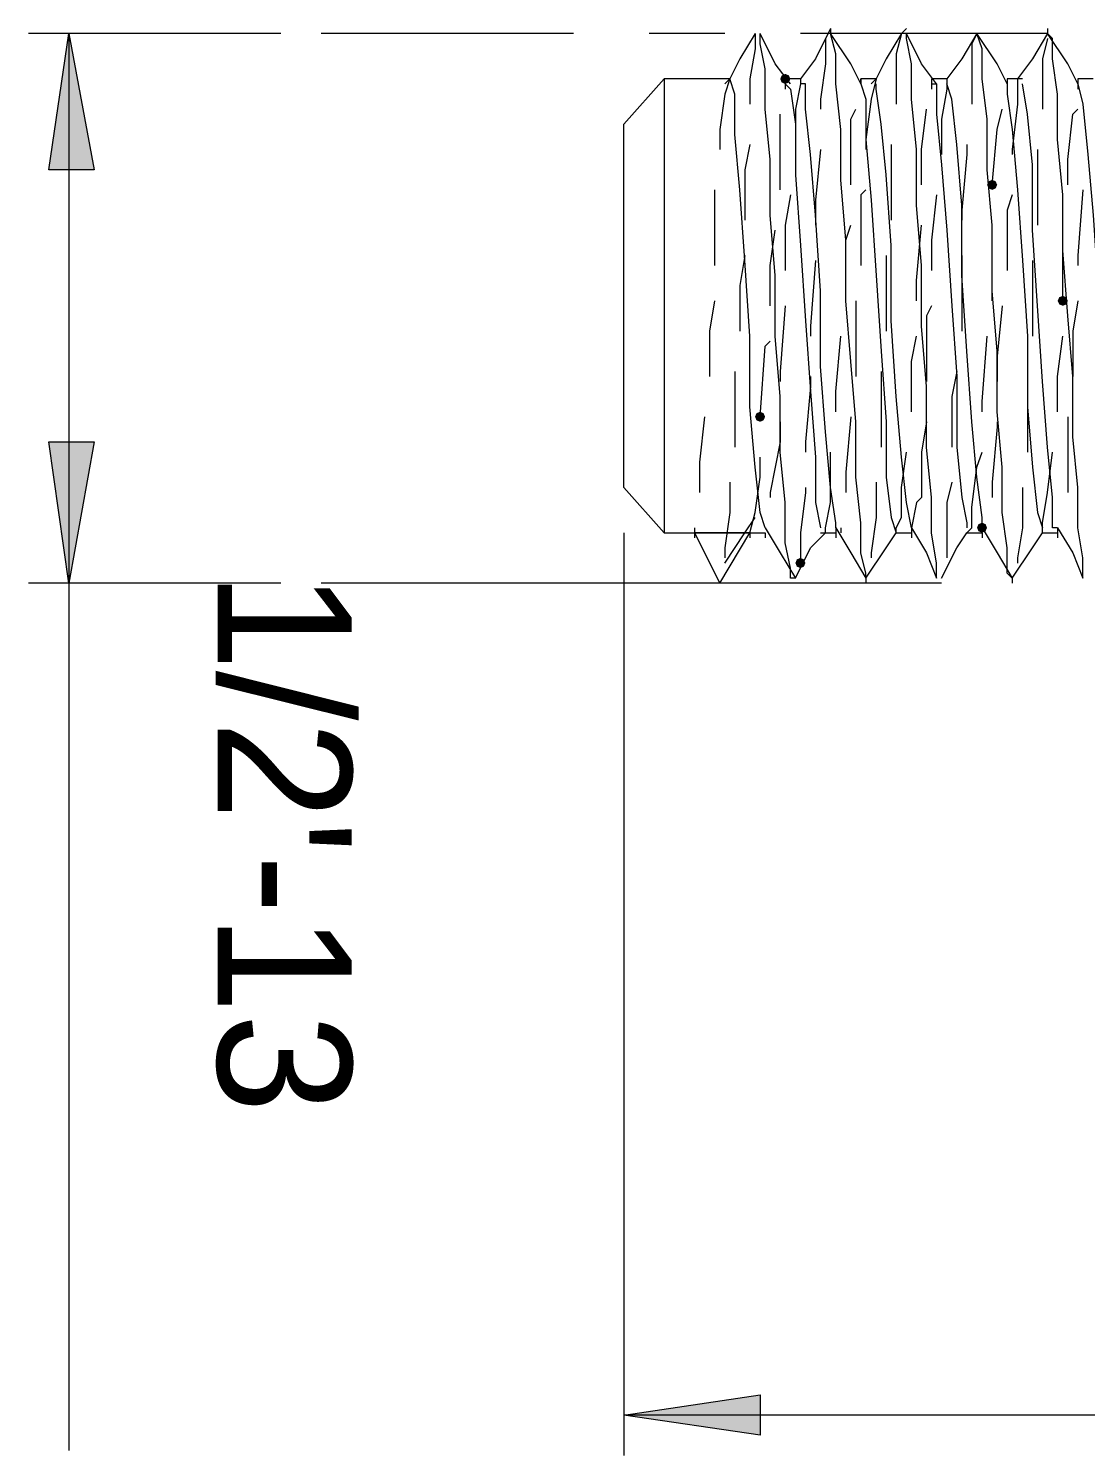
# Model space of a CAD drawing. Header units: millimetres. Extents: x 89051 to 218395, y -330386 to -125649.
# Drawn here: x 100373.6 to 100480.9, y -128544 to -128399.1 of the extents above; entities that cross this region are included whole.
import ezdxf

# ---------------------------------------------------------------- set-up
doc = ezdxf.new("R2010")
doc.units = ezdxf.units.MM
doc.header["$LTSCALE"] = 13
doc.layers.add('C00-00-00', color=7, linetype='Continuous')
doc.layers.add('铁心', color=3, linetype='Continuous', lineweight=0)
doc.styles.get("Standard").update_dxf_attribs({"font": 'gbenor.shx', "bigfont": 'gbcbig.shx'})

msp = doc.modelspace()

# ---------------------------------------------------------------- hatches: boundary and pattern name
at = {"layer": 'C00-00-00'}
h = msp.add_hatch(color=256, dxfattribs=at)
h.dxf.hatch_style = 2
h.paths.add_polyline_path([(100449.88, -128404.19), (100450.03, -128403.83), (100450.39, -128403.68), (100450.76, -128403.83), (100450.91, -128404.19), (100450.76, -128404.55), (100450.39, -128404.7), (100450.03, -128404.55)])
h = msp.add_hatch(color=256, dxfattribs=at)
h.dxf.hatch_style = 2
h.paths.add_polyline_path([(100470.88, -128414.95), (100471.03, -128414.59), (100471.4, -128414.44), (100471.76, -128414.59), (100471.91, -128414.95), (100471.76, -128415.31), (100471.4, -128415.46), (100471.03, -128415.31)])
h = msp.add_hatch(color=256, dxfattribs=at)
h.dxf.hatch_style = 2
h.paths.add_polyline_path([(100478.05, -128426.73), (100478.21, -128426.37), (100478.57, -128426.22), (100478.93, -128426.37), (100479.08, -128426.73), (100478.93, -128427.09), (100478.57, -128427.24), (100478.21, -128427.09)])
h = msp.add_hatch(color=256, dxfattribs=at)
h.dxf.hatch_style = 2
h.paths.add_polyline_path([(100447.32, -128438.51), (100447.47, -128438.15), (100447.83, -128438), (100448.19, -128438.15), (100448.35, -128438.51), (100448.19, -128438.87), (100447.83, -128439.02), (100447.47, -128438.87)])
h = msp.add_hatch(color=256, dxfattribs=at)
h.dxf.hatch_style = 2
h.paths.add_polyline_path([(100469.86, -128449.78), (100470.01, -128449.42), (100470.37, -128449.27), (100470.73, -128449.42), (100470.88, -128449.78), (100470.73, -128450.14), (100470.37, -128450.29), (100470.01, -128450.14)])
h = msp.add_hatch(color=256, dxfattribs=at)
h.dxf.hatch_style = 2
h.paths.add_polyline_path([(100451.42, -128453.37), (100451.57, -128453), (100451.93, -128452.85), (100452.29, -128453), (100452.44, -128453.37), (100452.29, -128453.73), (100451.93, -128453.88), (100451.57, -128453.73)])
at = {"layer": '铁心', "lineweight": 13}
h = msp.add_hatch(color=256, dxfattribs=at)
h.dxf.hatch_style = 2
h.paths.add_polyline_path([(100377.66, -128399.58), (100380.22, -128413.41), (100375.61, -128413.41)])
h = msp.add_hatch(color=256, dxfattribs=at)
h.dxf.hatch_style = 2
h.paths.add_polyline_path([(100377.66, -128455.42), (100375.61, -128441.07), (100380.22, -128441.07)])
h = msp.add_hatch(color=256, dxfattribs=at)
h.dxf.hatch_style = 2
h.paths.add_polyline_path([(100434, -128539.93), (100447.83, -128537.88), (100447.83, -128541.98)])

# ---------------------------------------------------------------- linework, layer by layer
at = {"layer": 'C00-00-00', "lineweight": 15}
for points in [[(100447.32, -128399.58), (100445.78, -128402.14), (100444.76, -128404.19)], [(100447.32, -128399.58), (100447.32, -128401.12)], [(100450.91, -128404.7), (100449.37, -128402.66), (100447.83, -128399.58)], [(100451.42, -128454.9), (100450.91, -128454.9), (100450.91, -128453.88), (100450.39, -128451.32), (100450.39, -128447.22), (100449.88, -128442.1), (100449.88, -128436.46), (100449.37, -128430.32), (100449.37, -128424.17), (100448.86, -128418.02), (100448.86, -128412.39), (100448.35, -128407.27), (100448.35, -128403.17), (100447.83, -128400.61), (100447.83, -128399.58)], [(100455, -128399.07), (100453.47, -128402.14), (100451.93, -128404.19)], [(100454.49, -128400.09), (100454.49, -128402.66)], [(100455, -128399.07), (100455, -128399.58)], [(100458.08, -128404.7), (100457.05, -128402.66), (100455, -128399.58)], [(100458.59, -128454.9), (100458.59, -128454.39), (100458.08, -128452.34), (100458.08, -128449.27), (100457.57, -128444.66), (100457.57, -128439.02), (100457.05, -128432.88), (100456.54, -128426.73), (100456.54, -128420.58), (100456.03, -128414.44), (100456.03, -128409.31), (100455.52, -128404.7), (100455.52, -128401.63), (100455, -128399.58)], [(100462.18, -128399.58), (100460.64, -128402.14), (100459.61, -128404.19)], [(100462.18, -128399.58), (100461.66, -128401.63)], [(100462.69, -128399.07), (100462.18, -128399.58)], [(100465.76, -128404.7), (100464.22, -128402.66), (100462.69, -128399.58)], [(100465.76, -128454.9), (100465.76, -128453.37), (100465.25, -128450.29), (100465.25, -128446.71), (100464.74, -128441.59), (100464.74, -128435.44), (100464.22, -128429.29), (100464.22, -128423.14), (100463.71, -128417), (100463.71, -128411.36), (100463.2, -128406.24), (100463.2, -128402.66), (100462.69, -128400.09), (100462.69, -128399.58)], [(100469.86, -128399.58), (100468.32, -128402.14), (100466.79, -128404.19)], [(100469.86, -128399.58), (100469.35, -128400.61)], [(100472.93, -128404.7), (100471.91, -128402.66), (100469.86, -128399.58)], [(100473.44, -128454.9), (100472.93, -128454.39), (100472.93, -128451.83), (100472.42, -128448.24), (100472.42, -128443.63), (100471.91, -128438), (100471.91, -128431.85), (100471.4, -128425.71), (100471.4, -128419.05), (100470.88, -128413.41), (100470.88, -128408.29), (100470.37, -128404.19), (100470.37, -128401.12), (100469.86, -128399.58)], [(100477.03, -128399.58), (100475.49, -128402.14), (100473.96, -128404.19)], [(100477.03, -128400.09), (100476.52, -128402.14)], [(100477.03, -128399.07), (100477.03, -128399.58)], [(100480.1, -128404.7), (100479.08, -128402.66), (100477.03, -128399.58)], [(100480.62, -128454.9), (100480.62, -128452.85), (100480.1, -128449.78), (100480.1, -128445.68), (100479.59, -128440.56), (100479.59, -128434.41), (100479.08, -128428.27), (100478.57, -128421.61), (100478.57, -128415.97), (100478.05, -128410.34), (100478.05, -128405.73), (100477.54, -128402.14), (100477.54, -128400.09), (100477.03, -128399.58)], [(100447.32, -128401.12), (100446.81, -128404.19)], [(100469.35, -128400.61), (100469.35, -128403.17)], [(100454.49, -128402.66), (100453.98, -128406.24)], [(100461.66, -128401.63), (100461.66, -128404.7)], [(100476.52, -128402.14), (100476.52, -128405.22)], [(100438.1, -128404.19), (100434, -128408.8)], [(100444.76, -128404.19), (100438.1, -128404.19)], [(100438.1, -128404.19), (100438.1, -128405.22), (100438.1, -128406.24), (100438.1, -128408.8), (100438.1, -128411.36), (100438.1, -128414.95), (100438.1, -128418.53), (100438.1, -128423.14), (100438.1, -128427.24)], [(100444.76, -128404.19), (100444.25, -128405.73)], [(100444.76, -128404.19), (100444.25, -128404.7)], [(100448.35, -128449.78), (100447.83, -128448.24), (100447.32, -128443.63), (100446.81, -128437.49), (100446.81, -128430.32), (100446.3, -128422.63), (100445.78, -128415.46), (100445.27, -128409.83), (100445.27, -128405.73), (100444.76, -128404.19)], [(100446.81, -128404.19), (100446.81, -128406.75)], [(100450.39, -128404.19), (100450.39, -128404.7)], [(100451.93, -128404.19), (100450.39, -128404.19)], [(100451.93, -128404.19), (100451.93, -128404.7)], [(100458.08, -128404.7), (100458.08, -128404.19)], [(100458.08, -128404.19), (100458.08, -128404.7)], [(100458.08, -128404.19), (100458.08, -128404.7)], [(100459.61, -128404.19), (100458.08, -128404.19)], [(100459.61, -128404.19), (100459.1, -128406.24)], [(100459.61, -128404.19), (100459.1, -128404.7)], [(100465.25, -128404.19), (100465.25, -128404.7)], [(100466.79, -128404.19), (100465.25, -128404.19)], [(100466.79, -128404.19), (100466.79, -128404.7)], [(100469.35, -128403.17), (100469.35, -128406.75)], [(100472.93, -128404.19), (100472.93, -128404.7)], [(100472.93, -128404.19), (100472.93, -128404.7)], [(100474.47, -128404.19), (100472.93, -128404.19)], [(100473.96, -128404.19), (100473.96, -128404.7)], [(100480.1, -128404.19), (100480.1, -128404.7)], [(100481.64, -128404.19), (100480.1, -128404.19)], [(100444.25, -128405.73), (100443.74, -128409.31)], [(100450.39, -128404.7), (100450.39, -128405.22)], [(100450.39, -128404.7), (100450.91, -128405.22), (100451.42, -128408.8), (100451.42, -128413.92), (100451.93, -128421.1), (100452.44, -128428.78), (100452.96, -128435.95), (100453.47, -128442.61), (100453.47, -128447.22), (100453.98, -128449.78)], [(100451.93, -128404.7), (100451.42, -128407.27)], [(100455.52, -128449.78), (100455.52, -128449.27), (100455, -128445.68), (100454.49, -128440.05), (100453.98, -128433.39), (100453.98, -128425.71), (100453.47, -128418.02), (100452.96, -128411.88), (100452.44, -128407.27), (100452.44, -128404.7), (100451.93, -128404.7)], [(100458.08, -128404.7), (100458.59, -128406.24), (100458.59, -128410.34), (100459.1, -128416.49), (100459.61, -128424.17), (100460.13, -128431.85), (100460.64, -128439.02), (100460.64, -128444.66), (100461.15, -128448.76), (100461.66, -128450.29), (100461.66, -128449.78)], [(100463.2, -128449.78), (100462.69, -128447.22), (100462.18, -128442.61), (100461.66, -128436.46), (100461.15, -128428.78), (100461.15, -128421.1), (100460.64, -128413.92), (100460.13, -128408.8), (100459.61, -128405.22), (100459.61, -128404.7)], [(100461.66, -128404.7), (100461.66, -128406.75)], [(100465.25, -128404.7), (100465.25, -128405.22)], [(100465.25, -128404.7), (100465.76, -128404.7), (100465.76, -128407.78), (100466.27, -128412.9), (100466.79, -128419.56), (100467.3, -128427.24), (100467.81, -128434.41), (100467.81, -128441.59), (100468.32, -128446.71), (100468.83, -128449.27), (100468.83, -128449.78)], [(100466.79, -128405.22), (100466.27, -128408.29)], [(100466.79, -128404.7), (100466.79, -128405.22)], [(100470.37, -128449.78), (100470.37, -128448.76), (100469.86, -128444.66), (100469.35, -128439.02), (100468.83, -128431.85), (100468.32, -128424.17), (100468.32, -128417), (100467.81, -128410.85), (100467.3, -128406.24), (100466.79, -128404.7)], [(100472.93, -128404.7), (100472.93, -128405.73), (100473.44, -128409.31), (100473.96, -128415.46), (100474.47, -128422.63), (100474.98, -128430.32), (100474.98, -128437.49), (100475.49, -128443.63), (100476.01, -128448.24), (100476.52, -128449.78)], [(100473.96, -128404.7), (100473.96, -128406.75)], [(100478.05, -128449.78), (100477.54, -128449.78), (100477.54, -128446.71), (100477.03, -128441.59), (100476.52, -128434.93), (100476.01, -128427.24), (100475.49, -128419.56), (100475.49, -128412.9), (100474.98, -128407.78), (100474.47, -128404.7)], [(100476.52, -128405.22), (100476.52, -128407.27)], [(100480.1, -128404.7), (100480.1, -128405.22)], [(100480.1, -128404.7), (100480.62, -128406.75), (100481.13, -128411.88), (100481.64, -128418.02), (100482.15, -128425.71), (100482.15, -128433.39), (100482.66, -128440.05), (100483.18, -128445.68), (100483.69, -128449.27), (100483.69, -128449.78)], [(100451.42, -128407.27), (100451.42, -128411.88)], [(100453.98, -128406.24), (100453.98, -128407.27)], [(100457.05, -128408.29), (100457.57, -128407.27)], [(100459.1, -128406.24), (100458.59, -128410.34)], [(100464.22, -128411.36), (100464.74, -128407.27)], [(100471.91, -128409.31), (100472.42, -128407.27)], [(100473.96, -128406.75), (100473.44, -128411.36)], [(100479.59, -128407.78), (100480.1, -128407.27)], [(100434, -128427.24), (100434, -128423.14), (100434, -128419.56), (100434, -128416.49), (100434, -128413.41), (100434, -128410.85), (100434, -128409.31), (100434, -128408.8)], [(100449.88, -128410.34), (100449.88, -128407.78)], [(100457.05, -128413.92), (100457.05, -128408.29)], [(100466.27, -128408.29), (100466.27, -128411.88)], [(100479.08, -128412.39), (100479.59, -128407.78)], [(100443.74, -128409.31), (100443.74, -128411.36)], [(100471.4, -128414.95), (100471.91, -128409.31)], [(100446.81, -128410.85), (100446.3, -128413.41)], [(100449.88, -128415.46), (100449.88, -128410.34)], [(100453.98, -128411.36), (100453.47, -128416.49)], [(100458.59, -128410.34), (100458.59, -128411.36)], [(100461.15, -128410.85), (100461.15, -128414.44)], [(100464.22, -128414.95), (100464.22, -128411.36)], [(100468.83, -128410.85), (100468.83, -128411.88)], [(100473.44, -128411.36), (100473.44, -128411.88)], [(100476.01, -128411.36), (100476.01, -128415.46)], [(100468.83, -128411.88), (100468.32, -128417.51)], [(100479.08, -128414.95), (100479.08, -128412.39)], [(100446.3, -128413.41), (100446.3, -128418.53)], [(100457.05, -128414.95), (100457.05, -128413.92)], [(100461.15, -128414.44), (100461.15, -128418.53)], [(100443.22, -128415.46), (100443.22, -128422.12)], [(100450.91, -128415.97), (100450.39, -128419.05)], [(100458.59, -128415.46), (100458.08, -128415.97)], [(100458.08, -128415.97), (100458.08, -128423.14)], [(100465.76, -128415.97), (100465.25, -128420.58)], [(100473.44, -128415.97), (100472.93, -128417.51)], [(100476.01, -128415.46), (100476.01, -128419.05)], [(100480.62, -128415.46), (100480.1, -128422.12)], [(100453.47, -128416.49), (100453.47, -128419.05)], [(100468.32, -128417.51), (100468.32, -128418.53)], [(100472.93, -128417.51), (100472.93, -128423.66)], [(100448.86, -128423.14), (100449.37, -128419.56)], [(100450.39, -128419.05), (100450.39, -128423.66)], [(100456.54, -128420.58), (100457.05, -128419.05)], [(100463.71, -128424.68), (100464.22, -128419.05)], [(100471.4, -128422.12), (100471.4, -128419.05)], [(100478.57, -128426.73), (100478.57, -128419.05)], [(100456.54, -128426.73), (100456.54, -128420.58)], [(100465.25, -128420.58), (100465.25, -128423.66)], [(100443.22, -128422.12), (100443.22, -128423.14)], [(100446.3, -128422.12), (100445.78, -128425.19)], [(100448.86, -128427.24), (100448.86, -128423.14)], [(100453.47, -128422.63), (100452.96, -128429.29)], [(100460.64, -128422.12), (100460.64, -128426.22)], [(100468.32, -128422.12), (100468.32, -128423.66)], [(100471.4, -128426.73), (100471.4, -128422.12)], [(100475.49, -128422.63), (100475.49, -128427.75)], [(100480.1, -128422.12), (100480.1, -128423.14)], [(100463.71, -128426.73), (100463.71, -128424.68)], [(100468.32, -128423.66), (100468.32, -128429.8)], [(100445.78, -128425.19), (100445.78, -128429.8)], [(100434, -128445.68), (100434, -128445.17), (100434, -128443.12), (100434, -128441.07), (100434, -128438), (100434, -128434.93), (100434, -128431.34), (100434, -128427.24)], [(100438.1, -128427.24), (100438.1, -128431.34), (100438.1, -128435.95), (100438.1, -128439.54), (100438.1, -128443.12), (100438.1, -128445.68), (100438.1, -128448.24), (100438.1, -128449.27), (100438.1, -128450.29)], [(100443.22, -128426.73), (100442.71, -128429.8)], [(100450.39, -128427.24), (100449.88, -128433.9)], [(100457.57, -128426.73), (100457.57, -128431.34)], [(100460.64, -128426.22), (100460.64, -128429.8)], [(100465.25, -128427.24), (100464.74, -128428.27)], [(100472.42, -128427.24), (100471.91, -128432.36)], [(100480.1, -128426.73), (100479.59, -128429.8)], [(100464.74, -128428.27), (100464.74, -128434.93)], [(100475.49, -128427.75), (100475.49, -128430.32)], [(100442.71, -128429.8), (100442.71, -128434.41)], [(100452.96, -128429.29), (100452.96, -128430.32)], [(100455.52, -128435.95), (100456.03, -128430.32)], [(100463.2, -128432.88), (100463.71, -128430.32)], [(100470.37, -128436.97), (100470.88, -128430.32)], [(100478.05, -128434.41), (100478.57, -128430.32)], [(100479.59, -128429.8), (100479.59, -128434.41)], [(100447.83, -128438.51), (100448.35, -128431.34)], [(100448.35, -128431.34), (100448.86, -128430.83)], [(100457.57, -128431.34), (100457.57, -128434.41)], [(100463.2, -128438), (100463.2, -128432.88)], [(100471.91, -128432.36), (100471.91, -128434.93)], [(100445.27, -128433.9), (100445.27, -128438)], [(100449.88, -128433.9), (100449.88, -128434.93)], [(100452.96, -128434.41), (100452.96, -128435.44)], [(100460.13, -128433.9), (100460.13, -128439.02)], [(100467.81, -128433.9), (100467.3, -128436.46)], [(100474.98, -128434.41), (100474.98, -128440.05)], [(100478.05, -128438), (100478.05, -128434.41)], [(100452.96, -128435.44), (100452.44, -128441.07)], [(100455.52, -128438), (100455.52, -128435.95)], [(100467.3, -128436.46), (100467.3, -128441.59)], [(100470.37, -128438), (100470.37, -128436.97)], [(100442.2, -128438.51), (100441.69, -128443.12)], [(100445.27, -128438), (100445.27, -128441.59)], [(100449.88, -128439.02), (100449.88, -128441.07)], [(100457.05, -128438.51), (100456.54, -128444.15)], [(100460.13, -128439.02), (100460.13, -128441.59)], [(100464.74, -128439.02), (100464.22, -128442.1)], [(100471.91, -128439.02), (100471.91, -128439.54)], [(100479.08, -128438.51), (100479.08, -128443.12)], [(100471.91, -128439.54), (100471.4, -128445.17)], [(100474.98, -128440.05), (100474.98, -128442.1)], [(100449.88, -128441.07), (100448.86, -128446.2)], [(100452.44, -128441.07), (100452.44, -128442.1)], [(100455, -128447.22), (100455, -128442.1)], [(100462.18, -128445.68), (100462.69, -128442.1)], [(100464.22, -128442.1), (100464.22, -128446.71)], [(100469.86, -128443.63), (100470.37, -128442.1)], [(100477.03, -128446.2), (100477.54, -128442.1)], [(100441.69, -128443.12), (100441.69, -128446.2)], [(100447.83, -128444.66), (100447.83, -128442.61)], [(100479.08, -128443.12), (100479.08, -128446.2)], [(100447.32, -128448.24), (100447.83, -128444.66)], [(100456.54, -128444.15), (100456.54, -128446.2)], [(100469.35, -128447.73), (100469.86, -128443.63)], [(100434, -128445.68), (100438.1, -128450.29)], [(100444.76, -128445.17), (100444.76, -128448.24)], [(100448.86, -128446.2), (100448.86, -128446.71)], [(100452.44, -128446.2), (100451.93, -128450.29)], [(100452.44, -128445.68), (100452.44, -128446.2)], [(100459.61, -128445.17), (100459.61, -128448.76)], [(100462.18, -128448.76), (100462.18, -128445.68)], [(100467.3, -128445.17), (100466.79, -128447.22)], [(100471.4, -128445.17), (100471.4, -128446.71)], [(100474.47, -128445.68), (100474.47, -128449.78)], [(100476.52, -128449.27), (100477.03, -128446.2)], [(100454.49, -128449.78), (100455, -128447.22)], [(100463.71, -128447.22), (100463.2, -128449.78)], [(100464.22, -128446.71), (100463.71, -128447.22)], [(100466.79, -128447.22), (100466.79, -128450.81)], [(100469.35, -128449.78), (100469.35, -128447.73)], [(100444.76, -128448.24), (100444.25, -128451.83)], [(100446.3, -128450.29), (100447.32, -128448.76)], [(100446.81, -128450.29), (100447.32, -128448.24)], [(100459.61, -128448.76), (100459.1, -128452.34)], [(100461.66, -128449.78), (100462.18, -128448.76)], [(100476.52, -128449.78), (100476.52, -128449.27)], [(100438.1, -128450.29), (100448.35, -128450.29)], [(100441.17, -128449.78), (100441.17, -128450.29)], [(100441.17, -128450.29), (100441.17, -128450.81)], [(100446.81, -128450.29), (100441.17, -128450.29)], [(100441.17, -128450.29), (100443.74, -128455.42)], [(100443.74, -128455.42), (100446.81, -128450.29)], [(100444.25, -128453.37), (100446.3, -128450.29)], [(100446.81, -128450.29), (100446.81, -128450.81)], [(100448.35, -128449.78), (100449.88, -128452.34), (100451.42, -128454.9)], [(100448.35, -128450.29), (100448.35, -128450.81)], [(100451.42, -128454.9), (100452.96, -128451.83), (100454.49, -128450.29)], [(100451.93, -128450.29), (100451.93, -128453.37)], [(100453.98, -128450.29), (100455.52, -128450.29)], [(100454.49, -128450.29), (100454.49, -128449.78)], [(100455.52, -128449.78), (100455.52, -128450.29)], [(100455.52, -128449.78), (100457.05, -128452.34), (100458.59, -128454.9)], [(100455.52, -128450.29), (100455.52, -128450.81)], [(100456.03, -128449.78), (100456.03, -128450.29)], [(100458.59, -128454.9), (100460.64, -128451.83), (100461.66, -128450.29)], [(100461.66, -128450.29), (100461.66, -128449.78)], [(100461.66, -128450.29), (100463.2, -128450.29)], [(100463.2, -128449.78), (100463.2, -128450.29)], [(100463.2, -128449.78), (100464.74, -128452.34), (100465.76, -128454.9)], [(100463.2, -128450.29), (100463.2, -128450.81)], [(100466.27, -128454.9), (100467.81, -128451.83), (100468.83, -128450.29)], [(100466.79, -128450.81), (100466.79, -128452.85)], [(100468.83, -128450.29), (100469.35, -128449.78)], [(100468.83, -128450.29), (100470.37, -128450.29)], [(100470.37, -128449.78), (100471.91, -128452.34), (100473.44, -128454.9)], [(100470.37, -128450.29), (100470.37, -128450.81)], [(100473.44, -128454.9), (100475.49, -128451.83), (100476.52, -128450.29)], [(100474.47, -128449.78), (100473.96, -128452.85)], [(100476.52, -128450.29), (100476.52, -128449.78)], [(100476.52, -128450.29), (100478.05, -128450.29)], [(100478.05, -128449.78), (100478.05, -128450.29)], [(100478.05, -128449.78), (100479.59, -128452.34), (100480.62, -128454.9)], [(100478.05, -128450.29), (100478.05, -128450.81)], [(100444.25, -128451.83), (100444.25, -128452.85)], [(100459.1, -128452.34), (100459.1, -128452.85)], [(100473.96, -128452.85), (100473.96, -128453.37)], [(100458.59, -128454.9), (100458.59, -128455.42)], [(100473.44, -128454.9), (100473.44, -128455.42)]]:
    msp.add_lwpolyline(points, dxfattribs=at)
at = {"layer": '铁心', "lineweight": 13}
for points in [[(100399.17, -128399.58), (100373.56, -128399.58)], [(100377.66, -128399.58), (100377.66, -128455.42)], [(100428.88, -128399.58), (100403.27, -128399.58)], [(100444.25, -128399.58), (100436.56, -128399.58)], [(100477.03, -128399.58), (100451.93, -128399.58)], [(100434, -128450.29), (100434, -128544.03)], [(100399.17, -128455.42), (100373.56, -128455.42)], [(100377.66, -128455.42), (100377.66, -128543.52)], [(100466.27, -128455.42), (100403.27, -128455.42)], [(100794.61, -128539.93), (100434, -128539.93)]]:
    msp.add_lwpolyline(points, dxfattribs=at)
for points in [[(100377.66, -128399.58), (100380.22, -128413.41), (100375.61, -128413.41)], [(100377.66, -128455.42), (100375.61, -128441.07), (100380.22, -128441.07)], [(100434, -128539.93), (100447.83, -128537.88), (100447.83, -128541.98)]]:
    msp.add_lwpolyline(points, close=True, dxfattribs=at)

# ---------------------------------------------------------------- texts
at = {"layer": '铁心', "lineweight": 13, "insert": (100406.36, -128449.14), "char_height": 13.6057, "attachment_point": 1, "rotation": 270}
msp.add_mtext("{\\fCenturyGothic|b0|i0|c0; 1/2'-13 }", dxfattribs=at)

doc.saveas('drawing.dxf')
